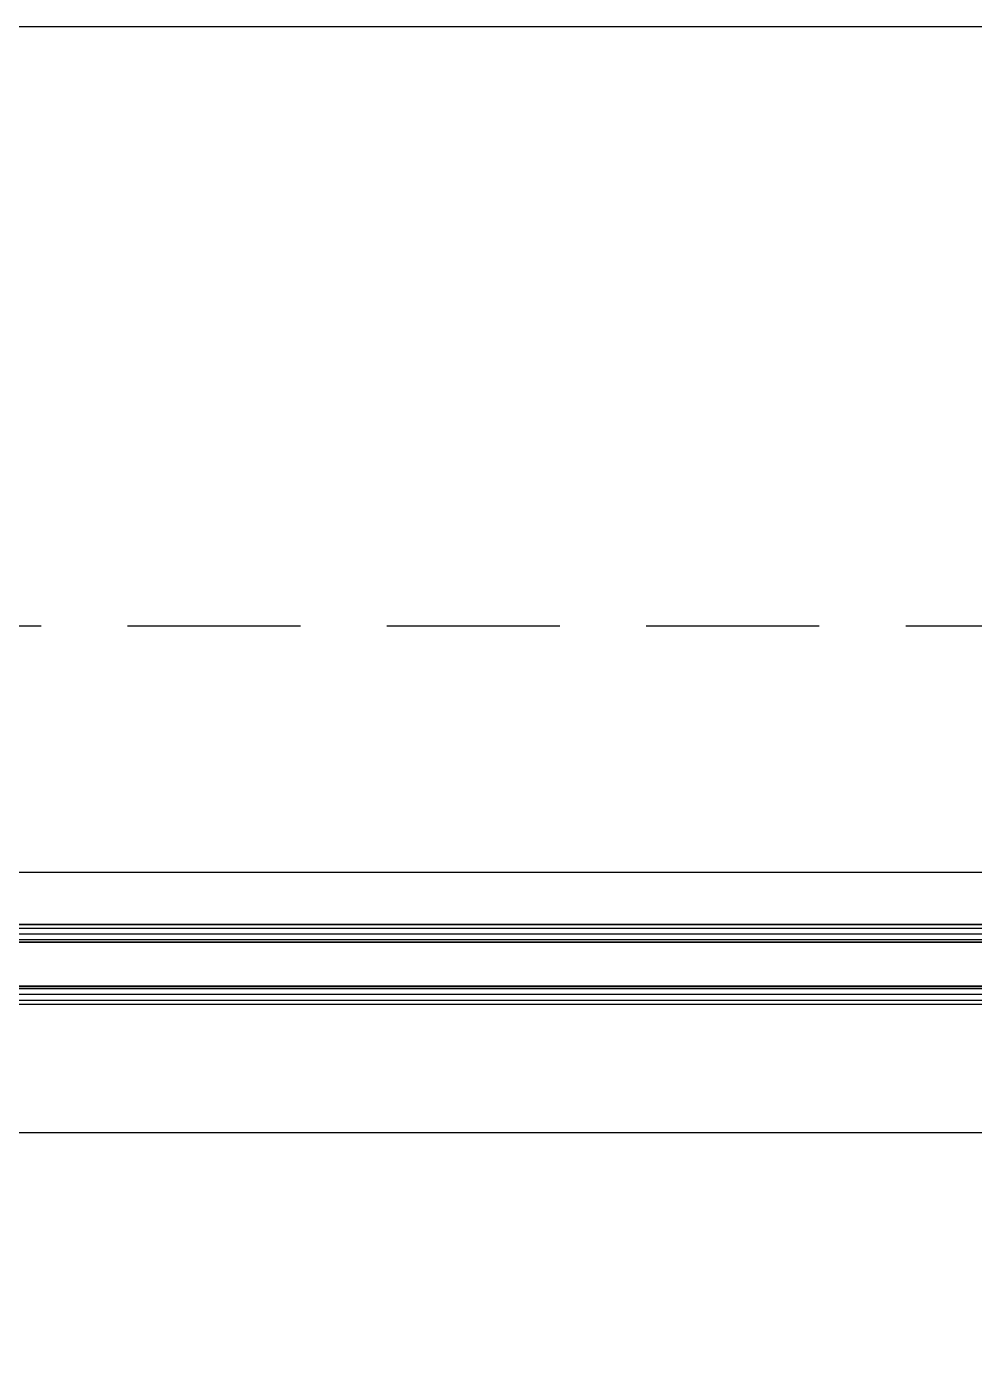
# Model space of a CAD drawing. Header units: inches. Extents: x 21 to 32698, y 13 to 3712.
# Drawn here: x 17907.52 to 17933.6, y 2561.56 to 2598.58 of the extents above; entities that cross this region are included whole.
import ezdxf

# ---------------------------------------------------------------- set-up
doc = ezdxf.new("R2010")
doc.units = ezdxf.units.IN
doc.header["$MEASUREMENT"] = 0
doc.set_wipeout_variables(frame=1)
doc.linetypes.add('DOT', pattern=[6.349999999999998, 0, -6.349999999999998])
doc.linetypes.add('IMPORT-HIDDEN2', pattern=[47.625, 31.75, -15.875])
for name, color, linetype, lineweight in [('Z_MİM_-KM-BEAM-RAY', 8, 'DOT', 25), ('Z_MİM_-KM-GLAZ', 8, 'Continuous', 25), ('Z_MİM_-KM-GLAZ-1', 8, 'Continuous', 25), ('Z_MİM_-KM-GLAZ-CURT', 8, 'Continuous', 25), ('Z_MİM_-KM-IZO-THERMAL', 8, 'Continuous', 25), ('Z_MİM_-KM-IZO-THERMAL-ROCKWOOL', 8, 'BATTING', 25), ('Z_MİM_-KM-PAINT', 8, 'Continuous', 25), ('Z_MİM_-KM-RAY-1', 8, 'IMPORT-HIDDEN2', 25), ('Z_MİM_-KM-WALL', 8, 'Continuous', 25), ('Z_MİM_-KM-WALL-PLASTER', 8, 'Continuous', 25), ('Z_MİM_aksesuar_k', 8, 'Continuous', 25)]:
    doc.layers.add(name, color=color, linetype=linetype, lineweight=lineweight)
doc.linetypes.add('BATTING', pattern='A,0.00254,-2.54,[134,ltypeshp.shx,S=2.54,R=0,X=-2.54,Y=0],-5.08,[134,ltypeshp.shx,S=2.54,R=180,X=2.54,Y=0],-2.54', length=10.16254)

# ---------------------------------------------------------------- blocks, each defined once
blk = doc.blocks.new('-KM_Kiriş İzi-2K')
at = {"layer": 'Z_MİM_-KM-BEAM-RAY'}
blk.add_line((1979.999542236328, 1600.001156330108), (2679.998874664307, 1600.001156330108), dxfattribs=at)
blk = doc.blocks.new('*U278')
blk.add_wipeout([(-15.00000000051476, 16.500000005396572), (115.00000000017825, 16.5000000058767), (114.9999999998854, -39.9999032302421), (-15.00000000026921, -39.99990323072231)])
at = {"layer": 'Z_MİM_-KM-GLAZ-1'}
for p, q in [((-3.355941462707049, -6.784391611183295), (103.4276899645465, -6.784391611183306)), ((-3.427689964886666, -13.95439161117791), (103.4276899645465, -13.95439161117792))]:
    blk.add_line(p, q, dxfattribs=at)
at = {"layer": 'Z_MİM_-KM-GLAZ-CURT'}
blk.add_lwpolyline([(115.0000000001764, 15.00000000078357), (115.0000000001764, 16.50000000587674), (-15.00000000051476, 16.50000000539654), (-15.00000000051476, 15.00000000493088)], dxfattribs=at)
at = {"layer": 'Z_MİM_-KM-RAY-1', "ltscale": 0.15}
blk.add_lwpolyline([(-15.00000000038381, 5.660711e-09), (115.0000000000127, 5.6606968e-09)], dxfattribs=at)
at = {"layer": 'Z_MİM_aksesuar_k'}
for p, q in [((100.228370364257, -8.224391611196548), (-4.400837241841144, -8.224391611196651)), ((-4.400837241841144, -8.224391611196651), (100.228370364257, -8.224391611196548)), ((100.228370364257, -8.332556846642543), (-4.400837241841144, -8.332556846642646)), ((100.228370364257, -8.491306846632137), (-4.400837241841144, -8.491306846632241)), ((100.228370364257, -8.650056846647201), (-4.400837241841144, -8.650056846647187)), ((100.228370364257, -8.708806846660078), (-4.400837241841144, -8.708806846660181)), ((100.228370364257, -8.724391611196548), (-4.400837241841144, -8.724391611196538)), ((100.228370364257, -9.924391611197274), (-4.400837241841144, -9.924391611197377)), ((100.228370364257, -9.939976375733746), (-4.400837241841144, -9.939976375733737)), ((100.228370364257, -9.998726375724797), (-4.400837241841144, -9.998726375724901)), ((100.228370364257, -10.15747637571439), (-4.400837241841144, -10.15747637571449)), ((100.228370364257, -10.31622637572945), (-4.400837241841144, -10.31622637572955)), ((-4.400837241841144, -10.42439161119726), (100.228370364257, -10.42439161119727))]:
    blk.add_line(p, q, dxfattribs=at)

msp = doc.modelspace()

# ---------------------------------------------------------------- linework, layer by layer
at = {"layer": 'Z_MİM_-KM-IZO-THERMAL'}
msp.add_lwpolyline([(18844.21428795201, 969.5831087493367), (17329.21380157811, 969.5831087493367), (17329.21380157811, 999.5831087493368), (16654.21327705724, 999.5831087493368), (16654.21327705724, 969.5831009268891), (15319.21404953344, 969.5831009268891), (15319.21404953344, 1624.583169546073), (15029.21424036908, 1624.583169546073), (15029.21481028035, 2594.584265079447), (18844.21428795201, 2594.584265079447)], close=True, dxfattribs=at)
at = {"layer": 'Z_MİM_-KM-IZO-THERMAL-ROCKWOOL', "ltscale": 0.45}
msp.add_lwpolyline([(18839.21428795201, 974.5831087493368), (17334.21380157811, 974.5831087493368), (17334.21380157811, 1004.583108749337), (16649.21327705724, 1004.583108749337), (16649.21327705724, 974.5831009268894), (15324.21404953344, 974.5831009268894), (15324.21404953344, 1629.583169546074), (15034.21424330676, 1629.583169546074), (15034.21480734267, 2589.584265079447), (18839.21428795201, 2589.584265079447)], close=True, dxfattribs=at)
at = {"layer": 'Z_MİM_-KM-PAINT'}
msp.add_lwpolyline([(18847.21428795201, 966.5831087493367), (17326.21380157811, 966.5831087493367), (17326.21380157811, 996.5831087493366), (16657.21327705724, 996.5831087493366), (16657.21327705724, 966.5831009268892), (15316.21404953344, 966.5831009268892), (15316.21404953344, 1621.583169546074), (15026.21423860647, 1621.583169546074), (15026.21481204296, 2597.584265079448), (18847.21428795201, 2597.584265079448)], close=True, dxfattribs=at)
at = {"layer": 'Z_MİM_-KM-WALL'}
msp.add_lwpolyline([(18831.71428795201, 982.0831087493367), (17341.71380157811, 982.0831087493367), (17341.71380157811, 1012.083108749337), (16641.71327705724, 1012.083108749337), (16641.71327705724, 982.0831009268891), (15331.71404953344, 982.0831009268891), (15331.71404953344, 1637.083169546073), (15041.7142477133, 1637.083169546073), (15041.71480293615, 2582.084265079447), (18831.71428795201, 2582.084265079447)], close=True, dxfattribs=at)
at = {"layer": 'Z_MİM_-KM-WALL-PLASTER'}
for points in [[(18846.71428795201, 967.0831087493366), (17326.71380157811, 967.0831087493366), (17326.71380157811, 997.0831087493367), (16656.71327705724, 997.0831087493367), (16656.71327705724, 967.0831009268892), (15316.71404953343, 967.0831009268892), (15316.71404953343, 1622.083169546074), (15026.71423890024, 1622.083169546074), (15026.71481174919, 2597.084265079447), (18846.71428795201, 2597.084265079447)], [(18834.21428795201, 979.5831087493366), (17339.21380157811, 979.5831087493366), (17339.21380157811, 1009.583108749336), (16644.21327705724, 1009.583108749336), (16644.21327705724, 979.5831009268892), (15329.21404953343, 979.5831009268892), (15329.21404953343, 1634.583169546074), (15039.21424624446, 1634.583169546074), (15039.21480440499, 2584.584265079447), (18834.21428795201, 2584.584265079447)]]:
    msp.add_lwpolyline(points, close=True, dxfattribs=at)

# ---------------------------------------------------------------- block references
at = {"layer": 'Z_MİM_-KM-BEAM-RAY'}
msp.add_blockref('-KM_Kiriş İzi-2K', (15331.71404953344, 982.0831087493367), dxfattribs=at)

# ---------------------------------------------------------------- next in the draw order: block references
at = {"layer": 'Z_MİM_-KM-GLAZ', "ltscale": 1.5}
msp.add_blockref('*U278', (17896.71292419769, 2582.083724848142), dxfattribs=at)

doc.saveas('drawing.dxf')
